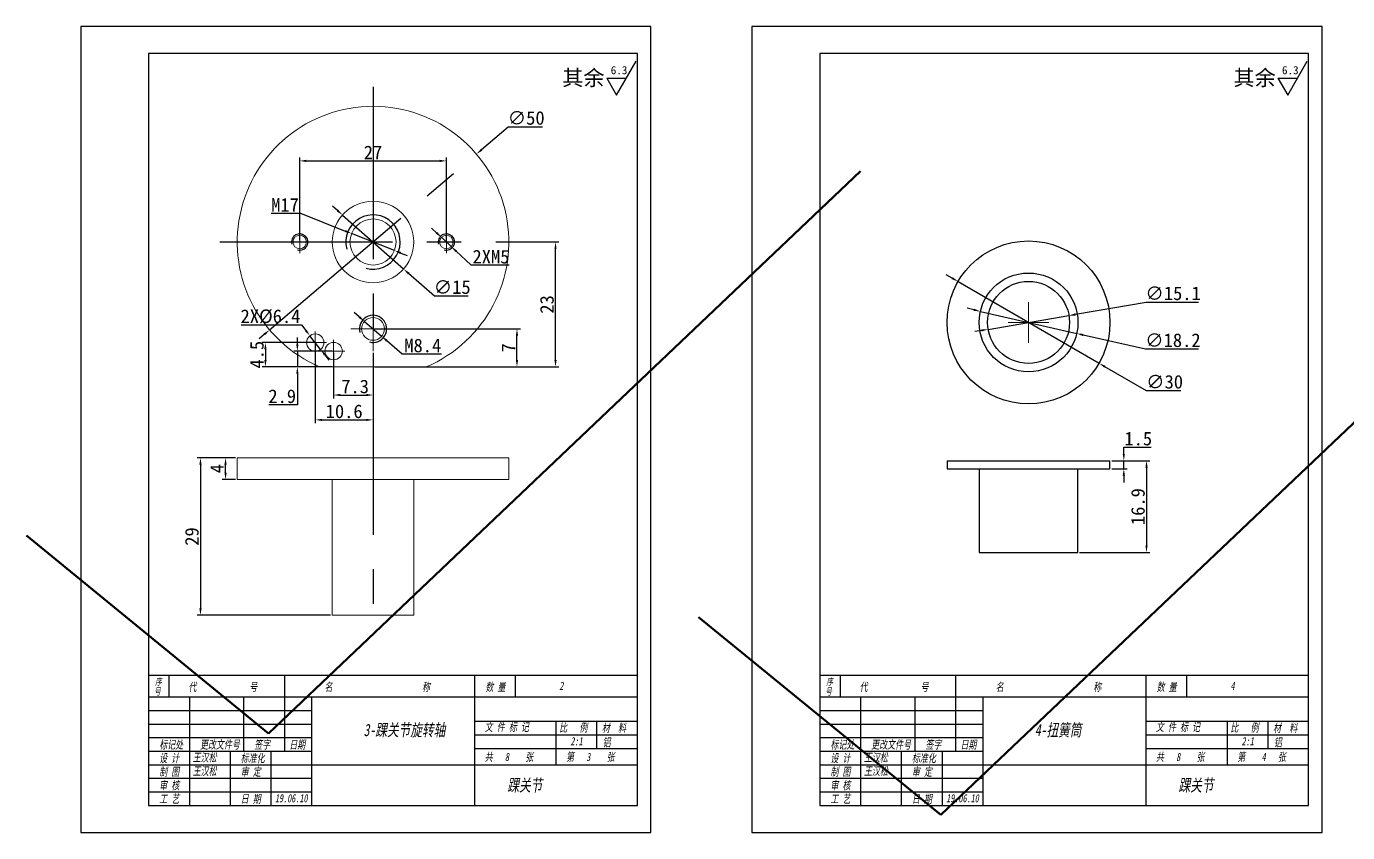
# Model space of a CAD drawing. Header units: millimetres. Extents: x 8840 to 20870, y -7456 to 1741.
# Drawn here: x 11456.5 to 11699.7, y -7440.8 to -7292.3 of the extents above; entities that cross this region are included whole.
import ezdxf

# ---------------------------------------------------------------- set-up
doc = ezdxf.new("R2010")
doc.units = ezdxf.units.MM
doc.linetypes.add('CENTER', pattern=[50.8, 31.75, -6.35, 6.35, -6.35])
doc.layers.get('0').update_dxf_attribs({"lineweight": 25})
for name, color, linetype in [('中心线', 5, 'CENTER'), ('临时线', 6, 'Continuous'), ('尺寸', 4, 'Continuous'), ('尺寸标注', 4, 'Continuous'), ('文字', 7, 'Continuous'), ('细实线', 2, 'Continuous')]:
    doc.layers.add(name, color=color, linetype=linetype)
doc.layers.add('粗实线', color=7, linetype='Continuous', lineweight=25)
doc.styles.get("Standard").update_dxf_attribs({"font": ''})
doc.styles.add('样式 2', font='', dxfattribs={"width": 0.7, "oblique": 10})
doc.styles.get('Standard').set_extended_font_data('SimSun')
doc.styles.get('样式 2').set_extended_font_data('SimSun')
doc.dimstyles.new('ISO-25 2.1', dxfattribs={"dimscale": 0.5, "dimtxt": 5, "dimasz": 2.5, "dimexe": 1.25, "dimexo": 0.625, "dimtad": 1, "dimtoh": 1, "dimdec": 1, "dimdsep": 46, "dimtxsty": 'Standard', "dimcen": 2.5, "dimclrt": 7, "dimadec": 0, "dimazin": 0, "dimtfac": 1, "dimtdec": 1, "dimtmove": 0, "dimatfit": 3, "dimfxl": 1, "dimarcsym": 0})

# ---------------------------------------------------------------- blocks, each defined once
blk = doc.blocks.new('SW_CENTERMARKSYMBOL_1')
at = {"color": 0, "linetype": 'Continuous', "lineweight": 0}
for p, q in [((0, 5), (0, 8.2)), ((0, 0), (0, 5)), ((-5, 0), (-8.2, 0)), ((0, 0), (-5, 0)), ((0, 0), (0, -5)), ((0, 0), (5, 0)), ((5, 0), (8.2, 0)), ((0, -5), (0, -8.2))]:
    blk.add_line(p, q, dxfattribs=at)
blk = doc.blocks.new('SW_CENTERMARKSYMBOL_2')
at = {"color": 0, "linetype": 'Continuous', "lineweight": 0}
for p, q in [((-2.5, 0), (-4.1, 0)), ((0, 0), (-2.5, 0)), ((0, 2.5), (0, 4.1)), ((0, 0), (0, 2.5)), ((0, 0), (0, -2.5)), ((0, 0), (2.5, 0)), ((2.5, 0), (4.1, 0)), ((0, -2.5), (0, -4.1))]:
    blk.add_line(p, q, dxfattribs=at)
blk = doc.blocks.new('SW_CENTERMARKSYMBOL_3')
at = {"color": 0, "linetype": 'Continuous', "lineweight": 0}
for p, q in [((-2.5, 0), (-4.1, 0)), ((0, 0), (-2.5, 0)), ((0, 2.5), (0, 4.1)), ((0, 0), (0, 2.5)), ((0, 0), (0, -2.5)), ((0, 0), (2.5, 0)), ((2.5, 0), (4.1, 0)), ((0, -2.5), (0, -4.1))]:
    blk.add_line(p, q, dxfattribs=at)
blk = doc.blocks.new('SW_CENTERMARKSYMBOL_4')
at = {"color": 0, "linetype": 'Continuous', "lineweight": 0}
for p, q in [((-2.5, 0), (-4.1, 0)), ((0, 0), (-2.5, 0)), ((0, 2.5), (0, 4.1)), ((0, 0), (0, 2.5)), ((0, 0), (0, -2.5)), ((0, 0), (2.5, 0)), ((2.5, 0), (4.1, 0)), ((0, -2.5), (0, -4.1))]:
    blk.add_line(p, q, dxfattribs=at)
blk = doc.blocks.new('SW_CENTERMARKSYMBOL_5')
at = {"color": 0, "linetype": 'Continuous', "lineweight": 0}
for p, q in [((-2.5, 0), (-4.1, 0)), ((0, 0), (-2.5, 0)), ((0, 2.5), (0, 4.1)), ((0, 0), (0, 2.5)), ((0, 0), (0, -2.5)), ((0, 0), (2.5, 0)), ((2.5, 0), (4.1, 0)), ((0, -2.5), (0, -4.1))]:
    blk.add_line(p, q, dxfattribs=at)
blk = doc.blocks.new('*D1029')
at = {"layer": 'Defpoints', "color": 0, "linetype": 'CENTER'}
for p in [(11539.34, -7315.84), (11501.25, -7348.22)]:
    blk.add_point(p, dxfattribs=at)
at = {"layer": '尺寸标注', "color": 0, "linetype": 'CENTER', "lineweight": -2}
for p, q in [((11545.19, -7310.86), (11540.29, -7315.03)), ((11551.47, -7310.86), (11545.19, -7310.86)), ((11501.25, -7348.22), (11539.34, -7315.84)), ((11500.29, -7349.03), (11499.34, -7349.84))]:
    blk.add_line(p, q, dxfattribs=at)
at = {"layer": '尺寸标注', "color": 0, "linetype": 'CENTER'}
for points in [[(11540.16, -7314.87), (11540.43, -7315.19), (11539.34, -7315.84)], [(11500.16, -7348.87), (11500.43, -7349.19), (11501.25, -7348.22)]]:
    blk.add_solid(points, dxfattribs=at)
at = {"layer": '尺寸标注', "color": 7, "linetype": 'CENTER', "insert": (11548.49, -7309.2), "char_height": 2.5, "attachment_point": 5}
blk.add_mtext('∅50', dxfattribs=at)
blk = doc.blocks.new('*D1030')
at = {"layer": 'Defpoints', "color": 0, "linetype": 'CENTER'}
for p in [(11514.67, -7327.06), (11525.91, -7337)]:
    blk.add_point(p, dxfattribs=at)
at = {"layer": '尺寸标注', "color": 0, "linetype": 'CENTER', "lineweight": -2}
for p, q in [((11513.74, -7326.24), (11512.8, -7325.41)), ((11514.67, -7327.06), (11525.91, -7337)), ((11531.59, -7342.02), (11526.85, -7337.83)), ((11537.83, -7342.02), (11531.59, -7342.02))]:
    blk.add_line(p, q, dxfattribs=at)
at = {"layer": '尺寸标注', "color": 0, "linetype": 'CENTER'}
for points in [[(11513.88, -7326.08), (11513.6, -7326.39), (11514.67, -7327.06)], [(11526.99, -7337.67), (11526.71, -7337.98), (11525.91, -7337)]]:
    blk.add_solid(points, dxfattribs=at)
at = {"layer": '尺寸标注', "color": 7, "linetype": 'CENTER', "insert": (11534.87, -7340.36), "char_height": 2.5, "attachment_point": 5}
blk.add_mtext('∅15', dxfattribs=at)
blk = doc.blocks.new('*D1031')
at = {"layer": 'Defpoints', "color": 0, "linetype": 'CENTER'}
for p in [(11532.88, -7331.17), (11534.7, -7332.89)]:
    blk.add_point(p, dxfattribs=at)
at = {"layer": '尺寸标注', "color": 0, "linetype": 'CENTER', "lineweight": -2}
for p, q in [((11531.97, -7330.32), (11531.06, -7329.46)), ((11532.88, -7331.17), (11534.7, -7332.89)), ((11538.34, -7336.31), (11535.61, -7333.74)), ((11545.36, -7336.31), (11538.34, -7336.31))]:
    blk.add_line(p, q, dxfattribs=at)
at = {"layer": '尺寸标注', "color": 0, "linetype": 'CENTER'}
for points in [[(11532.12, -7330.17), (11531.83, -7330.47), (11532.88, -7331.17)], [(11535.76, -7333.59), (11535.47, -7333.9), (11534.7, -7332.89)]]:
    blk.add_solid(points, dxfattribs=at)
at = {"layer": '尺寸标注', "color": 7, "linetype": 'CENTER', "insert": (11542.01, -7334.75), "char_height": 2.5, "attachment_point": 5}
blk.add_mtext('2XM5', dxfattribs=at)
blk = doc.blocks.new('*D1032')
at = {"layer": 'Defpoints', "color": 0, "linetype": 'CENTER'}
for p in [(11518.7, -7346.66), (11521.88, -7349.4)]:
    blk.add_point(p, dxfattribs=at)
at = {"layer": '尺寸标注', "color": 0, "linetype": 'CENTER', "lineweight": -2}
for p, q in [((11517.76, -7345.84), (11516.81, -7345.02)), ((11518.7, -7346.66), (11521.88, -7349.4)), ((11525.66, -7352.68), (11522.83, -7350.22)), ((11532.92, -7352.68), (11525.66, -7352.68))]:
    blk.add_line(p, q, dxfattribs=at)
at = {"layer": '尺寸标注', "color": 0, "linetype": 'CENTER'}
for points in [[(11517.9, -7345.68), (11517.62, -7346), (11518.7, -7346.66)], [(11522.96, -7350.06), (11522.69, -7350.38), (11521.88, -7349.4)]]:
    blk.add_solid(points, dxfattribs=at)
at = {"layer": '尺寸标注', "color": 7, "linetype": 'CENTER', "insert": (11529.45, -7351.11), "char_height": 2.5, "attachment_point": 5}
blk.add_mtext('M8.4', dxfattribs=at)
blk = doc.blocks.new('*D1033')
at = {"layer": 'Defpoints', "color": 0, "linetype": 'CENTER'}
for p in [(11508.68, -7349.3), (11510.65, -7351.82)]:
    blk.add_point(p, dxfattribs=at)
at = {"layer": '尺寸标注', "color": 0, "linetype": 'CENTER', "lineweight": -2}
for p, q in [((11495.99, -7347.32), (11507.14, -7347.32)), ((11507.14, -7347.32), (11507.91, -7348.31)), ((11510.65, -7351.82), (11508.68, -7349.3)), ((11511.41, -7352.8), (11512.18, -7353.79))]:
    blk.add_line(p, q, dxfattribs=at)
at = {"layer": '尺寸标注', "color": 0, "linetype": 'CENTER'}
for points in [[(11508.07, -7348.18), (11507.74, -7348.44), (11508.68, -7349.3)], [(11511.58, -7352.68), (11511.25, -7352.93), (11510.65, -7351.82)]]:
    blk.add_solid(points, dxfattribs=at)
at = {"layer": '尺寸标注', "color": 7, "linetype": 'CENTER', "insert": (11501.41, -7345.76), "char_height": 2.5, "attachment_point": 5}
blk.add_mtext('2X%%c6.4', dxfattribs=at)
blk = doc.blocks.new('*D1034')
at = {"layer": 'Defpoints', "color": 0, "linetype": 'CENTER'}
for p in [(11493.14, -7371.78), (11495.29, -7371.78), (11495.29, -7375.78)]:
    blk.add_point(p, dxfattribs=at)
at = {"layer": '尺寸标注', "color": 0, "linetype": 'CENTER', "lineweight": -2}
for p, q in [((11494.98, -7371.78), (11492.51, -7371.78)), ((11493.14, -7374.53), (11493.14, -7373.03)), ((11494.98, -7375.78), (11492.51, -7375.78))]:
    blk.add_line(p, q, dxfattribs=at)
at = {"layer": '尺寸标注', "color": 0, "linetype": 'CENTER'}
for points in [[(11492.93, -7373.03), (11493.34, -7373.03), (11493.14, -7371.78)], [(11492.93, -7374.53), (11493.34, -7374.53), (11493.14, -7375.78)]]:
    blk.add_solid(points, dxfattribs=at)
at = {"layer": '尺寸标注', "color": 7, "linetype": 'CENTER', "insert": (11491.57, -7373.78), "char_height": 2.5, "attachment_point": 5, "rotation": 90}
blk.add_mtext('4', dxfattribs=at)
blk = doc.blocks.new('*D1035')
at = {"layer": 'Defpoints', "color": 0, "linetype": 'CENTER'}
for p in [(11495.29, -7371.78), (11488.52, -7400.78), (11512.79, -7400.78)]:
    blk.add_point(p, dxfattribs=at)
at = {"layer": '尺寸标注', "color": 0, "linetype": 'CENTER', "lineweight": -2}
for p, q in [((11494.98, -7371.78), (11487.89, -7371.78)), ((11488.52, -7373.03), (11488.52, -7399.53)), ((11512.48, -7400.78), (11487.89, -7400.78))]:
    blk.add_line(p, q, dxfattribs=at)
at = {"layer": '尺寸标注', "color": 0, "linetype": 'CENTER'}
for points in [[(11488.31, -7373.03), (11488.72, -7373.03), (11488.52, -7371.78)], [(11488.31, -7399.53), (11488.72, -7399.53), (11488.52, -7400.78)]]:
    blk.add_solid(points, dxfattribs=at)
at = {"layer": '尺寸标注', "color": 7, "linetype": 'CENTER', "insert": (11486.95, -7386.28), "char_height": 2.5, "attachment_point": 5, "rotation": 90}
blk.add_mtext('29', dxfattribs=at)
blk = doc.blocks.new('*D1036')
at = {"layer": 'Defpoints', "color": 0, "linetype": 'CENTER'}
for p in [(11545.29, -7332.03), (11553.9, -7332.03), (11530.09, -7355.03)]:
    blk.add_point(p, dxfattribs=at)
at = {"layer": '尺寸标注', "color": 0, "linetype": 'CENTER', "lineweight": -2}
for p, q in [((11545.61, -7332.03), (11554.52, -7332.03)), ((11553.9, -7353.78), (11553.9, -7333.28)), ((11530.4, -7355.03), (11554.52, -7355.03))]:
    blk.add_line(p, q, dxfattribs=at)
at = {"layer": '尺寸标注', "color": 0, "linetype": 'CENTER'}
for points in [[(11553.69, -7333.28), (11554.1, -7333.28), (11553.9, -7332.03)], [(11553.69, -7353.78), (11554.1, -7353.78), (11553.9, -7355.03)]]:
    blk.add_solid(points, dxfattribs=at)
at = {"layer": '尺寸标注', "color": 7, "linetype": 'CENTER', "insert": (11552.33, -7343.53), "char_height": 2.5, "attachment_point": 5, "rotation": 90}
blk.add_mtext('23', dxfattribs=at)
blk = doc.blocks.new('*D1037')
at = {"layer": 'Defpoints', "color": 0, "linetype": 'CENTER'}
for p in [(11520.29, -7348.03), (11546.8, -7348.03), (11520.29, -7355.03)]:
    blk.add_point(p, dxfattribs=at)
at = {"layer": '尺寸标注', "color": 0, "linetype": 'CENTER', "lineweight": -2}
for p, q in [((11520.61, -7348.03), (11547.42, -7348.03)), ((11546.8, -7353.78), (11546.8, -7349.28)), ((11520.61, -7355.03), (11547.42, -7355.03))]:
    blk.add_line(p, q, dxfattribs=at)
at = {"layer": '尺寸标注', "color": 0, "linetype": 'CENTER'}
for points in [[(11546.59, -7349.28), (11547, -7349.28), (11546.8, -7348.03)], [(11546.59, -7353.78), (11547, -7353.78), (11546.8, -7355.03)]]:
    blk.add_solid(points, dxfattribs=at)
at = {"layer": '尺寸标注', "color": 7, "linetype": 'CENTER', "insert": (11545.23, -7351.53), "char_height": 2.5, "attachment_point": 5, "rotation": 90}
blk.add_mtext('7', dxfattribs=at)
blk = doc.blocks.new('*D1038')
at = {"layer": 'Defpoints', "color": 0, "linetype": 'CENTER'}
for p in [(11513.04, -7352.12), (11506.36, -7355.03), (11513.04, -7355.03)]:
    blk.add_point(p, dxfattribs=at)
at = {"layer": '尺寸标注', "color": 0, "linetype": 'CENTER', "lineweight": -2}
for p, q in [((11506.36, -7350.87), (11506.36, -7349.62)), ((11512.73, -7352.12), (11505.73, -7352.12)), ((11506.36, -7352.12), (11506.36, -7355.03)), ((11512.73, -7355.03), (11505.73, -7355.03)), ((11506.36, -7356.28), (11506.36, -7362.02)), ((11506.36, -7362.02), (11501.09, -7362.02))]:
    blk.add_line(p, q, dxfattribs=at)
at = {"layer": '尺寸标注', "color": 0, "linetype": 'CENTER'}
for points in [[(11506.15, -7350.87), (11506.57, -7350.87), (11506.36, -7352.12)], [(11506.15, -7356.28), (11506.57, -7356.28), (11506.36, -7355.03)]]:
    blk.add_solid(points, dxfattribs=at)
at = {"layer": '尺寸标注', "color": 7, "linetype": 'CENTER', "insert": (11503.57, -7360.46), "char_height": 2.5, "attachment_point": 5}
blk.add_mtext('2.9', dxfattribs=at)
blk = doc.blocks.new('*D1039')
at = {"layer": 'Defpoints', "color": 0, "linetype": 'CENTER'}
for p in [(11513.04, -7352.12), (11520.29, -7352.13), (11520.29, -7360.22)]:
    blk.add_point(p, dxfattribs=at)
at = {"layer": '尺寸标注', "color": 0, "linetype": 'CENTER', "lineweight": -2}
for p, q in [((11513.04, -7352.43), (11513.04, -7360.84)), ((11520.29, -7352.44), (11520.29, -7360.84)), ((11514.29, -7360.22), (11519.04, -7360.22))]:
    blk.add_line(p, q, dxfattribs=at)
at = {"layer": '尺寸标注', "color": 0, "linetype": 'CENTER'}
for points in [[(11514.29, -7360.01), (11514.29, -7360.43), (11513.04, -7360.22)], [(11519.04, -7360.01), (11519.04, -7360.43), (11520.29, -7360.22)]]:
    blk.add_solid(points, dxfattribs=at)
at = {"layer": '尺寸标注', "color": 7, "linetype": 'CENTER', "insert": (11517, -7358.66), "char_height": 2.5, "attachment_point": 5}
blk.add_mtext('7.3', dxfattribs=at)
blk = doc.blocks.new('*D1040')
at = {"layer": 'Defpoints', "color": 0, "linetype": 'CENTER'}
for p in [(11509.66, -7350.56), (11520.29, -7352.13), (11520.29, -7364.8)]:
    blk.add_point(p, dxfattribs=at)
at = {"layer": '尺寸标注', "color": 0, "linetype": 'CENTER', "lineweight": -2}
for p, q in [((11509.66, -7350.87), (11509.66, -7365.43)), ((11520.29, -7352.44), (11520.29, -7365.43)), ((11510.91, -7364.8), (11519.04, -7364.8))]:
    blk.add_line(p, q, dxfattribs=at)
at = {"layer": '尺寸标注', "color": 0, "linetype": 'CENTER'}
for points in [[(11510.91, -7364.6), (11510.91, -7365.01), (11509.66, -7364.8)], [(11519.04, -7364.6), (11519.04, -7365.01), (11520.29, -7364.8)]]:
    blk.add_solid(points, dxfattribs=at)
at = {"layer": '尺寸标注', "color": 7, "linetype": 'CENTER', "insert": (11514.98, -7363.24), "char_height": 2.5, "attachment_point": 5}
blk.add_mtext('10.6', dxfattribs=at)
blk = doc.blocks.new('*D1041')
at = {"layer": 'Defpoints', "color": 0, "linetype": 'CENTER'}
for p in [(11509.66, -7350.56), (11500.48, -7355.03), (11510.5, -7355.03)]:
    blk.add_point(p, dxfattribs=at)
at = {"layer": '尺寸标注', "color": 0, "linetype": 'CENTER', "lineweight": -2}
for p, q in [((11509.35, -7350.56), (11499.86, -7350.56)), ((11500.48, -7351.81), (11500.48, -7353.78)), ((11510.18, -7355.03), (11499.86, -7355.03))]:
    blk.add_line(p, q, dxfattribs=at)
at = {"layer": '尺寸标注', "color": 0, "linetype": 'CENTER'}
for points in [[(11500.27, -7351.81), (11500.69, -7351.81), (11500.48, -7350.56)], [(11500.27, -7353.78), (11500.69, -7353.78), (11500.48, -7355.03)]]:
    blk.add_solid(points, dxfattribs=at)
at = {"layer": '尺寸标注', "color": 7, "linetype": 'CENTER', "insert": (11498.92, -7352.79), "char_height": 2.5, "attachment_point": 5, "rotation": 90}
blk.add_mtext('4.5', dxfattribs=at)
blk = doc.blocks.new('*D1042')
at = {"layer": 'Defpoints', "color": 0, "linetype": 'CENTER'}
for p in [(11516.34, -7330.47), (11524.24, -7333.6)]:
    blk.add_point(p, dxfattribs=at)
at = {"layer": '尺寸标注', "color": 0, "linetype": 'CENTER', "lineweight": -2}
for p, q in [((11501.55, -7326.75), (11506.96, -7326.75)), ((11506.96, -7326.75), (11515.18, -7330.01)), ((11524.24, -7333.6), (11516.34, -7330.47)), ((11525.41, -7334.06), (11526.57, -7334.52))]:
    blk.add_line(p, q, dxfattribs=at)
at = {"layer": '尺寸标注', "color": 0, "linetype": 'CENTER'}
for points in [[(11515.26, -7329.81), (11515.1, -7330.2), (11516.34, -7330.47)], [(11525.48, -7333.86), (11525.33, -7334.25), (11524.24, -7333.6)]]:
    blk.add_solid(points, dxfattribs=at)
at = {"layer": '尺寸标注', "color": 7, "linetype": 'CENTER', "insert": (11504.09, -7325.19), "char_height": 2.5, "attachment_point": 5}
blk.add_mtext('M17', dxfattribs=at)
blk = doc.blocks.new('SW_CENTERMARKSYMBOL_0')
at = {"color": 0, "linetype": 'Continuous', "lineweight": 0}
for p, q in [((0, 5), (0, 7.5)), ((0, 0), (0, 5)), ((-5, 0), (-7.5, 0)), ((0, 0), (-5, 0)), ((0, 0), (0, -5)), ((0, 0), (5, 0)), ((5, 0), (7.5, 0)), ((0, -5), (0, -7.5))]:
    blk.add_line(p, q, dxfattribs=at)
blk = doc.blocks.new('*D1043')
at = {"layer": 'Defpoints', "color": 0, "linetype": 'CENTER'}
for p in [(11628.02, -7339.32), (11653.97, -7354.37)]:
    blk.add_point(p, dxfattribs=at)
at = {"layer": '尺寸标注', "color": 0, "linetype": 'CENTER', "lineweight": -2}
for p, q in [((11626.93, -7338.69), (11625.85, -7338.07)), ((11628.02, -7339.32), (11653.97, -7354.37)), ((11662.74, -7359.46), (11655.05, -7355)), ((11669.01, -7359.46), (11662.74, -7359.46))]:
    blk.add_line(p, q, dxfattribs=at)
at = {"layer": '尺寸标注', "color": 0, "linetype": 'CENTER'}
for points in [[(11627.04, -7338.51), (11626.83, -7338.87), (11628.02, -7339.32)], [(11655.15, -7354.82), (11654.95, -7355.18), (11653.97, -7354.37)]]:
    blk.add_solid(points, dxfattribs=at)
at = {"layer": '尺寸标注', "color": 7, "linetype": 'CENTER', "insert": (11666.04, -7357.8), "char_height": 2.5, "attachment_point": 5}
blk.add_mtext('∅30', dxfattribs=at)
blk = doc.blocks.new('*D1044')
at = {"layer": 'Defpoints', "color": 0, "linetype": 'CENTER'}
for p in [(11632.12, -7344.81), (11649.86, -7348.89)]:
    blk.add_point(p, dxfattribs=at)
at = {"layer": '尺寸标注', "color": 0, "linetype": 'CENTER', "lineweight": -2}
for p, q in [((11630.91, -7344.53), (11629.69, -7344.25)), ((11632.12, -7344.81), (11649.86, -7348.89)), ((11662.52, -7351.8), (11651.08, -7349.17)), ((11672.3, -7351.8), (11662.52, -7351.8))]:
    blk.add_line(p, q, dxfattribs=at)
at = {"layer": '尺寸标注', "color": 0, "linetype": 'CENTER'}
for points in [[(11630.95, -7344.32), (11630.86, -7344.73), (11632.12, -7344.81)], [(11651.13, -7348.96), (11651.03, -7349.37), (11649.86, -7348.89)]]:
    blk.add_solid(points, dxfattribs=at)
at = {"layer": '尺寸标注', "color": 7, "linetype": 'CENTER', "insert": (11667.57, -7350.14), "char_height": 2.5, "attachment_point": 5}
blk.add_mtext('∅18.2', dxfattribs=at)
blk = doc.blocks.new('*D1045')
at = {"layer": 'Defpoints', "color": 0, "linetype": 'CENTER'}
for p in [(11648.43, -7345.58), (11633.55, -7348.12)]:
    blk.add_point(p, dxfattribs=at)
at = {"layer": '尺寸标注', "color": 0, "linetype": 'CENTER', "lineweight": -2}
for p, q in [((11662.63, -7343.15), (11649.67, -7345.37)), ((11672.27, -7343.15), (11662.63, -7343.15)), ((11633.55, -7348.12), (11648.43, -7345.58)), ((11632.32, -7348.33), (11631.09, -7348.54))]:
    blk.add_line(p, q, dxfattribs=at)
at = {"layer": '尺寸标注', "color": 0, "linetype": 'CENTER'}
for points in [[(11649.63, -7345.16), (11649.7, -7345.57), (11648.43, -7345.58)], [(11632.28, -7348.12), (11632.35, -7348.53), (11633.55, -7348.12)]]:
    blk.add_solid(points, dxfattribs=at)
at = {"layer": '尺寸标注', "color": 7, "linetype": 'CENTER', "insert": (11667.61, -7341.5), "char_height": 2.5, "attachment_point": 5}
blk.add_mtext('∅15.1', dxfattribs=at)
blk = doc.blocks.new('*D1046')
at = {"layer": 'Defpoints', "color": 0, "linetype": 'CENTER'}
for p in [(11655.99, -7372.32), (11658.54, -7372.32), (11655.99, -7373.82)]:
    blk.add_point(p, dxfattribs=at)
at = {"layer": '尺寸标注', "color": 0, "linetype": 'CENTER', "lineweight": -2}
for p, q in [((11658.54, -7371.07), (11658.54, -7369.82)), ((11658.54, -7369.82), (11663.56, -7369.82)), ((11656.3, -7372.32), (11659.16, -7372.32)), ((11658.54, -7373.82), (11658.54, -7372.32)), ((11656.3, -7373.82), (11659.16, -7373.82)), ((11658.54, -7375.07), (11658.54, -7376.32))]:
    blk.add_line(p, q, dxfattribs=at)
at = {"layer": '尺寸标注', "color": 0, "linetype": 'CENTER'}
for points in [[(11658.33, -7371.07), (11658.74, -7371.07), (11658.54, -7372.32)], [(11658.33, -7375.07), (11658.74, -7375.07), (11658.54, -7373.82)]]:
    blk.add_solid(points, dxfattribs=at)
at = {"layer": '尺寸标注', "color": 7, "linetype": 'CENTER', "insert": (11661.2, -7368.26), "char_height": 2.5, "attachment_point": 5}
blk.add_mtext('1.5', dxfattribs=at)
blk = doc.blocks.new('*D1047')
at = {"layer": 'Defpoints', "color": 0, "linetype": 'CENTER'}
for p in [(11656.15, -7372.32), (11650.09, -7389.22), (11662.71, -7389.22)]:
    blk.add_point(p, dxfattribs=at)
at = {"layer": '尺寸标注', "color": 0, "linetype": 'CENTER', "lineweight": -2}
for p, q in [((11656.46, -7372.32), (11663.34, -7372.32)), ((11662.71, -7373.57), (11662.71, -7387.97)), ((11650.4, -7389.22), (11663.34, -7389.22))]:
    blk.add_line(p, q, dxfattribs=at)
at = {"layer": '尺寸标注', "color": 0, "linetype": 'CENTER'}
for points in [[(11662.51, -7373.57), (11662.92, -7373.57), (11662.71, -7372.32)], [(11662.51, -7387.97), (11662.92, -7387.97), (11662.71, -7389.22)]]:
    blk.add_solid(points, dxfattribs=at)
at = {"layer": '尺寸标注', "color": 7, "linetype": 'CENTER', "insert": (11661.15, -7380.77), "char_height": 2.5, "attachment_point": 5, "rotation": 90}
blk.add_mtext('16.9', dxfattribs=at)
blk = doc.blocks.new('ra')
at = {"layer": '细实线'}
for p, q in [((0, 0), (6, 10.39)), ((-3, 5.2), (0, 0)), ((-3, 5.2), (3, 5.2))]:
    blk.add_line(p, q, dxfattribs=at)
at = {"layer": '文字'}
blk.add_attdef('RA', (-1.78, 6.39), '', height=2.5, dxfattribs=at)
blk = doc.blocks.new('*D1077')
at = {"layer": 'Defpoints', "color": 0, "linetype": 'CENTER'}
for p in [(11533.79, -7317.09), (11506.79, -7332.03), (11533.79, -7332.03)]:
    blk.add_point(p, dxfattribs=at)
at = {"layer": '尺寸标注', "color": 0, "linetype": 'CENTER', "lineweight": -2}
for p, q in [((11506.79, -7331.72), (11506.79, -7316.47)), ((11508.04, -7317.09), (11532.54, -7317.09)), ((11533.79, -7331.72), (11533.79, -7316.47))]:
    blk.add_line(p, q, dxfattribs=at)
at = {"layer": '尺寸标注', "color": 0, "linetype": 'CENTER'}
for points in [[(11508.04, -7316.88), (11508.04, -7317.3), (11506.79, -7317.09)], [(11532.54, -7316.88), (11532.54, -7317.3), (11533.79, -7317.09)]]:
    blk.add_solid(points, dxfattribs=at)
at = {"layer": '尺寸标注', "color": 7, "linetype": 'CENTER', "insert": (11520.29, -7315.53), "char_height": 2.5, "attachment_point": 5}
blk.add_mtext('27', dxfattribs=at)
blk = doc.blocks.new('CHECK_DWG')
at = {"layer": '粗实线', "color": 1, "linetype": 'ByBlock', "lineweight": 50}
blk.add_line((0, 0), (109.02, 103.6), dxfattribs=at)
at = {"layer": '粗实线', "color": 1, "linetype": 'ByBlock', "lineweight": 50, "ltscale": 2}
blk.add_line((-44.59, 36.45), (0, 0), dxfattribs=at)

msp = doc.modelspace()

# ---------------------------------------------------------------- linework, layer by layer
for p, q in [((11568.969, -7297.32), (11478.969, -7297.32)), ((11478.969, -7297.32), (11478.969, -7435.82)), ((11568.969, -7435.82), (11568.969, -7297.32)), ((11692.561, -7297.32), (11602.561, -7297.32)), ((11602.561, -7297.32), (11602.561, -7435.82)), ((11692.561, -7435.82), (11692.561, -7297.32)), ((11478.969, -7411.82), (11568.969, -7411.82)), ((11482.719, -7411.82), (11482.719, -7415.82)), ((11503.969, -7411.82), (11503.969, -7415.82)), ((11538.969, -7411.82), (11538.969, -7435.82)), ((11546.469, -7411.82), (11546.469, -7415.82)), ((11602.561, -7411.82), (11692.561, -7411.82)), ((11606.311, -7411.82), (11606.311, -7415.82)), ((11627.561, -7411.82), (11627.561, -7415.82)), ((11662.561, -7411.82), (11662.561, -7435.82)), ((11670.061, -7411.82), (11670.061, -7415.82)), ((11478.969, -7415.82), (11568.969, -7415.82)), ((11508.969, -7415.82), (11508.969, -7435.82)), ((11602.561, -7415.82), (11692.561, -7415.82)), ((11632.561, -7415.82), (11632.561, -7435.82)), ((11538.969, -7420.32), (11568.969, -7420.32)), ((11662.561, -7420.32), (11692.561, -7420.32)), ((11478.969, -7423.32), (11508.969, -7423.32)), ((11602.561, -7423.32), (11632.561, -7423.32)), ((11508.969, -7428.32), (11568.969, -7428.32)), ((11632.561, -7428.32), (11692.561, -7428.32)), ((11478.969, -7435.82), (11568.969, -7435.82)), ((11602.561, -7435.82), (11692.561, -7435.82))]:
    msp.add_line(p, q)
for points in [[(11466.469, -7440.82), (11571.469, -7440.82), (11571.469, -7292.32), (11466.469, -7292.32)], [(11590.061, -7440.82), (11695.061, -7440.82), (11695.061, -7292.32), (11590.061, -7292.32)]]:
    msp.add_lwpolyline(points, close=True)
at = {"layer": '中心线'}
for p, q in [((11520.293, -7303.422), (11520.293, -7404.702)), ((11492.099, -7332.031), (11548.229, -7332.031))]:
    msp.add_line(p, q, dxfattribs=at)
at = {"layer": '临时线'}
for p, q in [((11486.469, -7415.82), (11486.469, -7435.82)), ((11496.469, -7415.82), (11496.469, -7425.82)), ((11503.969, -7415.82), (11503.969, -7425.82)), ((11610.061, -7415.82), (11610.061, -7435.82)), ((11620.061, -7415.82), (11620.061, -7425.82)), ((11627.561, -7415.82), (11627.561, -7425.82)), ((11478.969, -7418.32), (11508.969, -7418.32)), ((11602.561, -7418.32), (11632.561, -7418.32)), ((11478.969, -7420.82), (11508.969, -7420.82)), ((11553.95, -7420.32), (11553.95, -7428.32)), ((11561.45, -7420.32), (11561.45, -7425.32)), ((11602.561, -7420.82), (11632.561, -7420.82)), ((11677.542, -7420.32), (11677.542, -7428.32)), ((11685.042, -7420.32), (11685.042, -7425.32)), ((11538.969, -7422.82), (11568.969, -7422.82)), ((11662.561, -7422.82), (11692.561, -7422.82)), ((11478.969, -7425.82), (11508.969, -7425.82)), ((11493.969, -7425.82), (11493.969, -7435.82)), ((11501.469, -7425.82), (11501.469, -7435.82)), ((11538.969, -7425.32), (11568.969, -7425.32)), ((11602.561, -7425.82), (11632.561, -7425.82)), ((11617.561, -7425.82), (11617.561, -7435.82)), ((11625.061, -7425.82), (11625.061, -7435.82)), ((11662.561, -7425.32), (11692.561, -7425.32)), ((11478.969, -7428.32), (11508.969, -7428.32)), ((11602.561, -7428.32), (11632.561, -7428.32)), ((11478.969, -7430.82), (11508.969, -7430.82)), ((11602.561, -7430.82), (11632.561, -7430.82)), ((11478.969, -7433.32), (11508.969, -7433.32)), ((11602.561, -7433.32), (11632.561, -7433.32))]:
    msp.add_line(p, q, dxfattribs=at)
at = {"layer": '粗实线', "color": 7, "linetype": 'Continuous', "lineweight": 15}
for p, q in [((11530.091, -7355.031), (11510.495, -7355.031)), ((11495.293, -7371.784), (11495.293, -7375.784)), ((11545.293, -7371.784), (11495.293, -7371.784)), ((11545.293, -7375.784), (11545.293, -7371.784)), ((11545.293, -7375.784), (11495.293, -7375.784)), ((11512.793, -7375.784), (11512.793, -7400.784)), ((11527.793, -7400.784), (11527.793, -7375.784)), ((11527.793, -7400.784), (11512.793, -7400.784))]:
    msp.add_line(p, q, dxfattribs=at)
at = {"layer": '粗实线'}
for p, q in [((11625.992, -7372.325), (11625.992, -7373.825)), ((11625.992, -7372.325), (11640.992, -7372.325)), ((11640.992, -7372.325), (11655.992, -7372.325)), ((11655.992, -7373.825), (11655.992, -7372.325)), ((11625.992, -7373.825), (11640.992, -7373.825)), ((11631.892, -7373.825), (11631.892, -7389.225)), ((11640.992, -7373.825), (11655.992, -7373.825)), ((11650.092, -7389.225), (11650.092, -7373.825)), ((11631.892, -7389.225), (11640.992, -7389.225)), ((11640.992, -7389.225), (11650.092, -7389.225))]:
    msp.add_line(p, q, dxfattribs=at)
at = {"layer": '粗实线', "color": 7, "linetype": 'Continuous', "lineweight": 15}
for centre, radius in [((11520.293, -7332.031), 7.5), ((11520.293, -7332.031), 4.25), ((11506.793, -7332.031), 1.25), ((11533.793, -7332.031), 1.25), ((11520.293, -7348.031), 2.1), ((11509.661, -7350.557), 1.6), ((11513.04, -7352.122), 1.6)]:
    msp.add_circle(centre, radius, dxfattribs=at)
at = {"layer": '粗实线'}
for radius in [15, 9.1, 7.55]:
    msp.add_circle((11640.992, -7346.846), radius, dxfattribs=at)
at = {"layer": '粗实线', "color": 7, "linetype": 'Continuous', "lineweight": 15}
msp.add_arc((11520.293, -7332.031), 25, 293.07392, 246.92608, dxfattribs=at)
at = {"layer": '粗实线', "color": 7, "linetype": 'Continuous'}
for p in [(11506.793, -7332.031), (11520.293, -7332.031), (11533.793, -7332.031), (11520.293, -7348.031)]:
    msp.add_point(p, dxfattribs=at)
at = {"layer": '细实线'}
for centre, radius in [((11520.293, -7332.031), 5), ((11506.793, -7332.031), 1.5), ((11533.793, -7332.031), 1.5), ((11520.293, -7348.031), 2.5)]:
    msp.add_arc(centre, radius, 255, 195, dxfattribs=at)

# ---------------------------------------------------------------- block references
at = {"layer": '中心线', "xscale": 0.5, "yscale": 0.5, "zscale": 0.5}
for name, p in [('SW_CENTERMARKSYMBOL_5', (11506.793, -7332.031)), ('SW_CENTERMARKSYMBOL_4', (11533.793, -7332.031)), ('SW_CENTERMARKSYMBOL_1', (11520.293, -7348.031)), ('SW_CENTERMARKSYMBOL_0', (11640.992, -7346.846)), ('SW_CENTERMARKSYMBOL_2', (11509.661, -7350.557)), ('SW_CENTERMARKSYMBOL_3', (11513.04, -7352.122))]:
    msp.add_blockref(name, p, dxfattribs=at)
at = {"layer": '尺寸', "xscale": 0.5999999999985448, "yscale": 0.599999999999909, "zscale": 0.6}
for p in [(11565.135, -7304.966), (11688.727, -7304.966)]:
    msp.add_blockref('ra', p, dxfattribs=at).add_auto_attribs({'RA': '6.3'})
at = {"layer": '尺寸标注', "lineweight": 100}
for p in [(11501.061, -7422.56), (11624.837, -7437.578)]:
    msp.add_blockref('CHECK_DWG', p, dxfattribs=at)

# ---------------------------------------------------------------- texts
at = {"style": '样式 2', "oblique": 10, "width": 0.7}
for s, height, p in [('序', 1.25, (11480.173, -7413.669)), ('序', 1.25, (11603.765, -7413.669)), ('号', 1.25, (11480, -7415.446)), ('代             号', 1.5, (11486.303, -7414.756)), ('名                      称', 1.5, (11511.368, -7414.756)), ('数 量', 1.5, (11540.996, -7414.756)), ('2', 1.5, (11554.604, -7414.541)), ('号', 1.25, (11603.592, -7415.446)), ('代             号', 1.5, (11609.894, -7414.755)), ('名                      称', 1.5, (11634.96, -7414.755)), ('数 量', 1.5, (11664.588, -7414.755)), ('4', 1.5, (11678.195, -7414.541)), ('3-踝关节旋转轴', 2.25, (11518.57, -7423.053)), ('文 件 标 记', 1.5, (11540.873, -7422.135)), ('比   例', 1.5, (11554.585, -7422.244)), ('材  料', 1.5, (11562.453, -7422.323)), ('4-扭簧筒', 2.25, (11642.161, -7423.053)), ('文 件 标 记', 1.5, (11664.464, -7422.135)), ('比   例', 1.5, (11678.176, -7422.244)), ('材  料', 1.5, (11686.045, -7422.323)), ('标记处', 1.5, (11480.937, -7425.373)), ('更改文件号', 1.5, (11488.437, -7425.373)), ('签字', 1.5, (11498.437, -7425.373)), ('日期', 1.5, (11504.882, -7425.373)), ('2:1', 1.5, (11556.639, -7424.744)), ('铝', 1.5, (11562.591, -7424.965)), ('标记处', 1.5, (11604.529, -7425.373)), ('更改文件号', 1.5, (11612.029, -7425.373)), ('签字', 1.5, (11622.029, -7425.373)), ('日期', 1.5, (11628.473, -7425.373)), ('2:1', 1.5, (11680.23, -7424.744)), ('铝', 1.5, (11686.183, -7424.965)), ('设 计', 1.5, (11480.937, -7427.873)), ('王汉松', 1.5, (11487.104, -7427.744)), ('标准化', 1.5, (11495.937, -7427.873)), ('共   8    张', 1.5, (11540.873, -7427.635)), ('第   3    张', 1.5, (11555.853, -7427.635)), ('设 计', 1.5, (11604.529, -7427.873)), ('王汉松', 1.5, (11610.695, -7427.744)), ('标准化', 1.5, (11619.529, -7427.873)), ('共   8    张', 1.5, (11664.464, -7427.635)), ('第    4   张', 1.5, (11679.445, -7427.635)), ('制 图', 1.5, (11480.937, -7430.373)), ('王汉松', 1.5, (11487.104, -7430.244)), ('审 定', 1.5, (11495.937, -7430.373)), ('制 图', 1.5, (11604.529, -7430.373)), ('王汉松', 1.5, (11610.695, -7430.244)), ('审 定', 1.5, (11619.529, -7430.373)), ('审 核', 1.5, (11480.937, -7432.873)), ('踝关节', 2.25, (11545.034, -7433.225)), ('审 核', 1.5, (11604.529, -7432.873)), ('踝关节', 2.25, (11668.625, -7433.225)), ('工 艺', 1.5, (11480.937, -7435.373)), ('日 期', 1.5, (11495.937, -7435.373)), ('19.06.10', 1.5, (11502.241, -7435.243)), ('工 艺', 1.5, (11604.529, -7435.373)), ('日 期', 1.5, (11619.529, -7435.373)), ('19.06.10', 1.5, (11625.833, -7435.243))]:
    msp.add_text(s, height=height, dxfattribs=at).set_placement(p)
at = {"layer": '文字'}
for p in [(11555.142, -7303.208), (11678.734, -7303.208)]:
    msp.add_text('其余', height=2.85, dxfattribs=at).set_placement(p)

# ---------------------------------------------------------------- dimensions: what is measured, and where the dimension line sits
at = {"layer": '尺寸标注', "linetype": 'CENTER'}
for p1, p2, picture, middle in [((11501.246, -7348.224), (11539.34, -7315.838), '*D1029', (11548.491, -7310.862)), ((11514.674, -7327.063), (11525.912, -7336.999), '*D1030', (11534.871, -7342.023)), ((11628.016, -7339.322), (11653.968, -7354.371), '*D1043', (11666.037, -7359.457)), ((11633.55, -7348.116), (11648.434, -7345.576), '*D1045', (11662.63, -7343.154)), ((11632.124, -7344.806), (11649.86, -7348.886), '*D1044', (11662.521, -7351.798))]:
    dim = msp.add_diameter_dim_2p(p1=p1, p2=p2, dimstyle='ISO-25 2.1', dxfattribs=at)
    dim.commit()
    dim.dimension.update_dxf_attribs({"geometry": picture, "text_midpoint": middle, "dimtype": 163})
dim = msp.add_linear_dim(base=(11533.793, -7317.092), p1=(11506.793, -7332.031), p2=(11533.793, -7332.031), dimstyle='ISO-25 2.1', dxfattribs=at)
dim.commit()
dim.dimension.update_dxf_attribs({"geometry": '*D1077', "text_midpoint": (11520.293, -7315.53)})
dim = msp.add_diameter_dim_2p(p1=(11524.245, -7333.595), p2=(11516.342, -7330.466), text='M17', dimstyle='ISO-25 2.1', dxfattribs=at)
dim.commit()
dim.dimension.update_dxf_attribs({"geometry": '*D1042', "text_midpoint": (11504.088, -7326.753), "dimtype": 163})
for p1, p2, text, picture, middle in [((11532.883, -7331.174), (11534.703, -7332.888), '2XM5', '*D1031', (11542.011, -7334.752)), ((11510.645, -7351.818), (11508.677, -7349.295), '2X%%c6.4', '*D1033', (11501.41, -7345.761)), ((11518.705, -7346.657), (11521.882, -7349.405), 'M8.4', '*D1032', (11529.448, -7351.113))]:
    dim = msp.add_diameter_dim_2p(p1=p1, p2=p2, text=text, dimstyle='ISO-25 2.1', dxfattribs=at)
    dim.commit()
    dim.dimension.update_dxf_attribs({"geometry": picture, "text_midpoint": middle})
for base, p1, p2, picture, middle in [((11553.896, -7332.031), (11530.091, -7355.031), (11545.293, -7332.031), '*D1036', (11552.334, -7343.531)), ((11546.796, -7348.031), (11520.293, -7355.031), (11520.293, -7348.031), '*D1037', (11545.234, -7351.531)), ((11658.535, -7372.325), (11655.992, -7373.825), (11655.992, -7372.325), '*D1046', (11661.202, -7368.262)), ((11488.515, -7400.784), (11495.293, -7371.784), (11512.793, -7400.784), '*D1035', (11486.953, -7386.284)), ((11493.136, -7371.784), (11495.293, -7375.784), (11495.293, -7371.784), '*D1034', (11491.574, -7373.784)), ((11662.714, -7389.225), (11656.148, -7372.325), (11650.092, -7389.225), '*D1047', (11661.151, -7380.775))]:
    dim = msp.add_linear_dim(base=base, p1=p1, p2=p2, angle=90, dimstyle='ISO-25 2.1', dxfattribs=at)
    dim.commit()
    dim.dimension.update_dxf_attribs({"geometry": picture, "text_midpoint": middle})
for base, p1, p2, picture, middle in [((11500.48, -7355.031), (11509.661, -7350.557), (11510.495, -7355.031), '*D1041', (11500.48, -7352.794)), ((11506.357, -7355.031), (11513.04, -7352.122), (11513.04, -7355.031), '*D1038', (11503.566, -7362.021))]:
    dim = msp.add_linear_dim(base=base, p1=p1, p2=p2, angle=90, dimstyle='ISO-25 2.1', dxfattribs=at)
    dim.commit()
    dim.dimension.update_dxf_attribs({"geometry": picture, "text_midpoint": middle, "dimtype": 160})
for base, p1, picture, middle in [((11520.293, -7364.803), (11509.661, -7350.557), '*D1040', (11514.977, -7364.803)), ((11520.293, -7360.218), (11513.04, -7352.122), '*D1039', (11517.004, -7360.218))]:
    dim = msp.add_linear_dim(base=base, p1=p1, p2=(11520.293, -7352.131), dimstyle='ISO-25 2.1', dxfattribs=at)
    dim.commit()
    dim.dimension.update_dxf_attribs({"geometry": picture, "text_midpoint": middle, "dimtype": 160})

doc.saveas('drawing.dxf')
